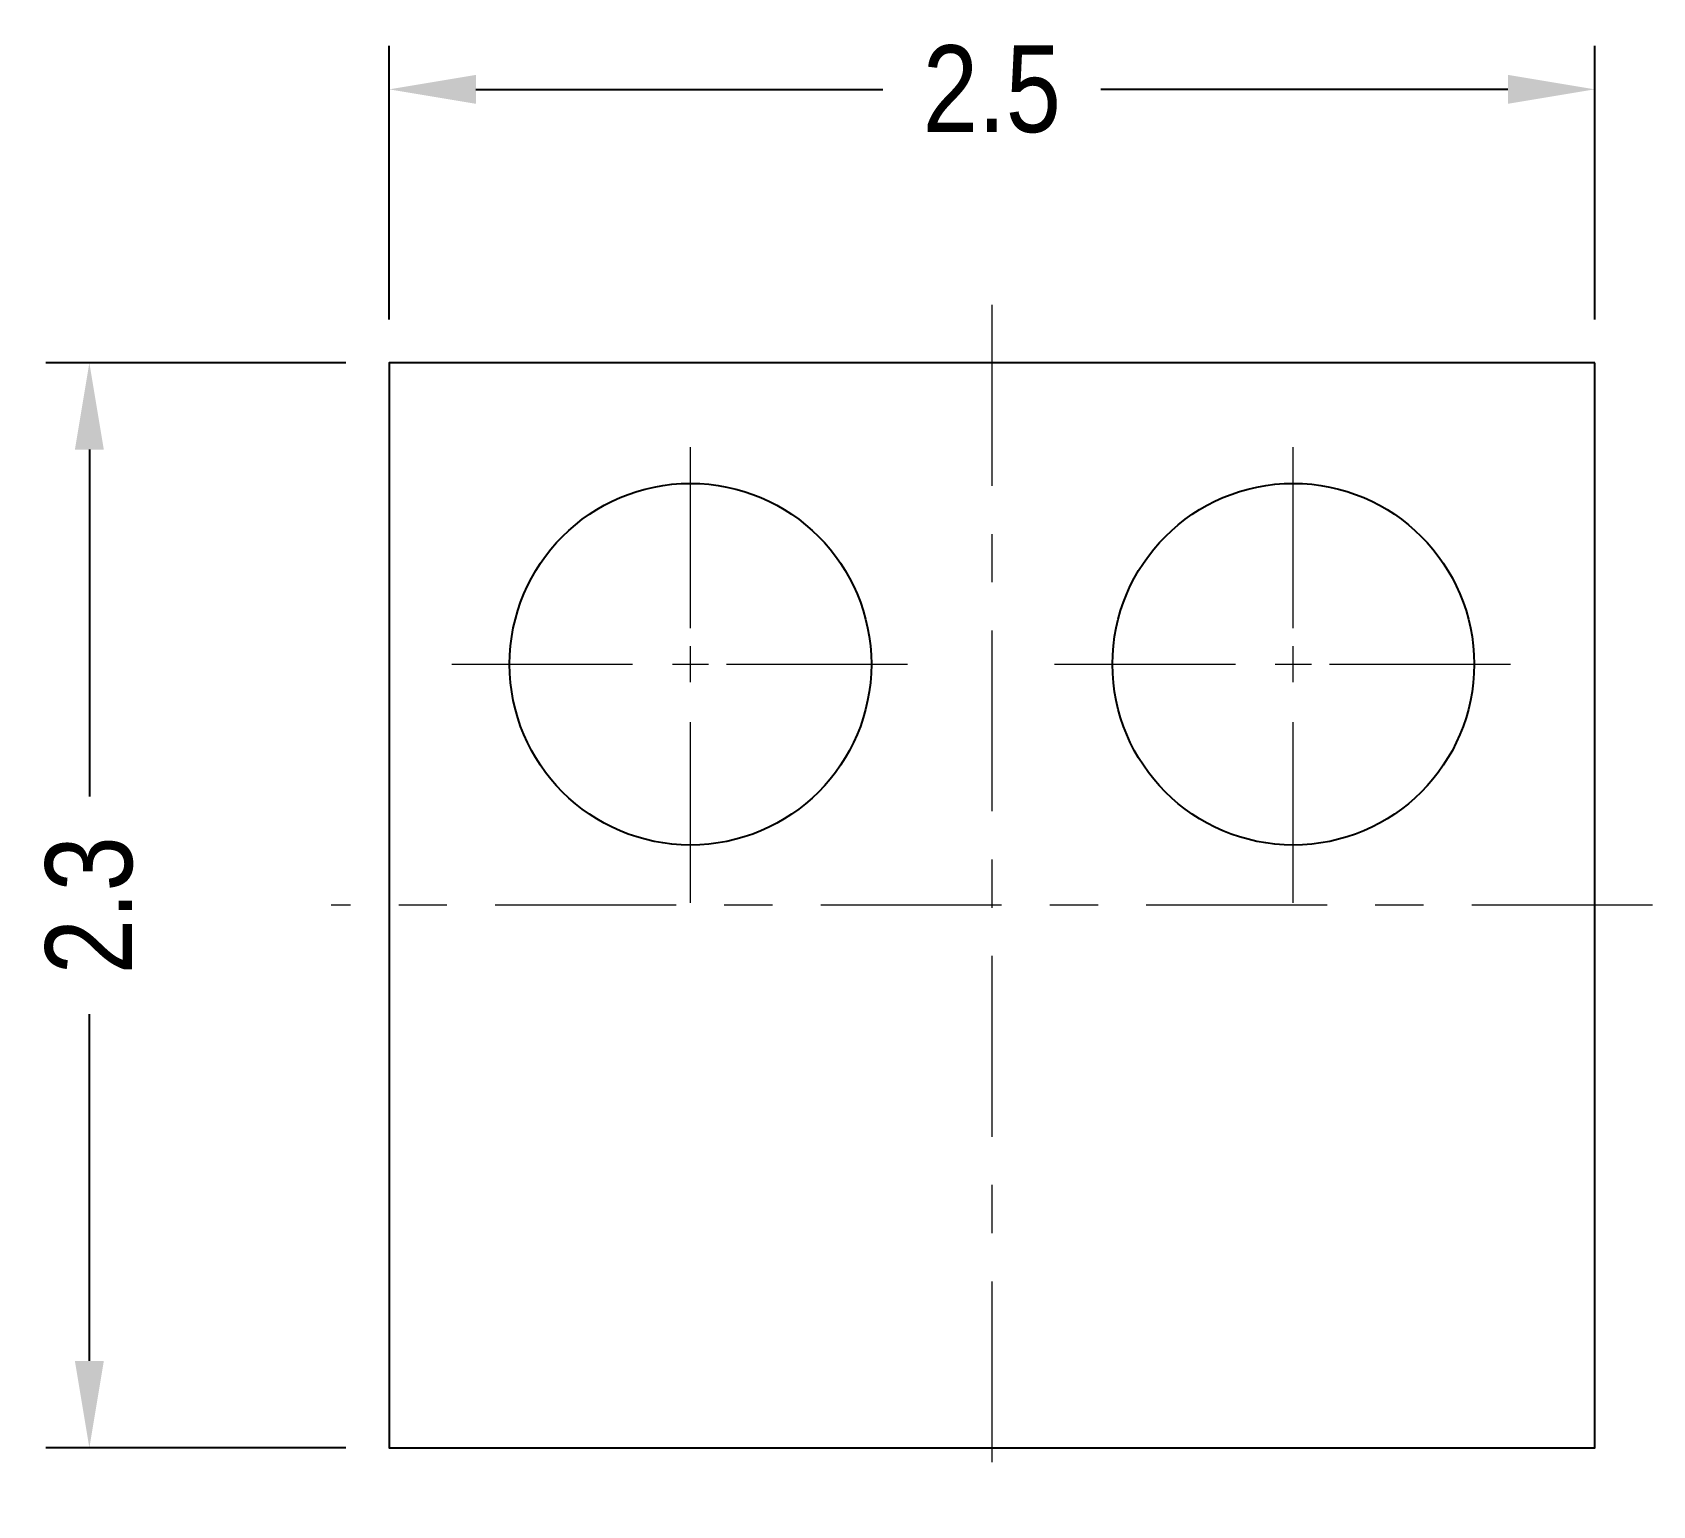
# Model space of a CAD drawing. Header units: inches. Extents: x 18.96 to 22.32, y 11.9 to 14.95.
import ezdxf

# ---------------------------------------------------------------- set-up
doc = ezdxf.new("R2010")
doc.units = ezdxf.units.IN
doc.header["$LTSCALE"] = 0.5
doc.header["$MEASUREMENT"] = 0
doc.linetypes.add('CENTER2', pattern=[1.125, 0.75, -0.125, 0.125, -0.125])
doc.layers.get('Defpoints').update_dxf_attribs({"lineweight": 0})
for name, color, linetype, lineweight in [('1-Centerlines', 92, 'CENTER2', 18), ('1-Dimensions', 170, 'Continuous', 18), ('1-Objects', 7, 'Continuous', 25)]:
    doc.layers.add(name, color=color, linetype=linetype, lineweight=lineweight)
doc.styles.get("Standard").update_dxf_attribs({"font": 'ARIALN.TTF'})
doc.dimstyles.new('Standard-INLINE', dxfattribs={"dimtxt": 0.18, "dimasz": 0.18, "dimexe": 0.09, "dimexo": 0.09, "dimgap": 0.09, "dimtad": 0, "dimdec": 1, "dimzin": 0, "dimdsep": 46, "dimtxsty": 'Standard', "dimcen": 0.09, "dimadec": 0, "dimazin": 0, "dimtfac": 1, "dimtdec": 1, "dimtofl": 0, "dimtmove": 0, "dimatfit": 3, "dimfxl": 1, "dimtolj": 1, "dimtzin": 0, "dimarcsym": 0})

# ---------------------------------------------------------------- blocks, each defined once
blk = doc.blocks.new('*D31')
at = {"layer": '1-Dimensions', "color": 0, "lineweight": -2, "transparency": 16777216}
for p, q in [((19.696, 14.3558), (19.696, 14.923)), ((22.196, 14.3558), (22.196, 14.923)), ((19.876, 14.833), (20.7198, 14.833)), ((22.016, 14.833), (21.1722, 14.833))]:
    blk.add_line(p, q, dxfattribs=at)
at = {"layer": '1-Dimensions', "color": 0, "transparency": 16777216}
for points in [[(19.876, 14.863), (19.876, 14.803), (19.696, 14.833)], [(22.016, 14.863), (22.016, 14.803), (22.196, 14.833)]]:
    blk.add_solid(points, dxfattribs=at)
at = {"layer": 'Defpoints', "color": 0, "transparency": 16777216}
for p in [(19.696, 14.833), (19.696, 14.2658), (22.196, 14.2658)]:
    blk.add_point(p, dxfattribs=at)
at = {"layer": '1-Dimensions', "color": 0, "transparency": 16777216, "insert": (20.946, 14.833), "char_height": 0.18, "attachment_point": 5}
blk.add_mtext('\\A1;2.5', dxfattribs=at)
blk = doc.blocks.new('*D32')
at = {"layer": '1-Dimensions', "color": 0, "lineweight": -2, "transparency": 16777216}
for p, q in [((19.606, 14.2658), (18.9845, 14.2658)), ((19.0745, 14.0858), (19.0745, 13.3664)), ((19.0745, 12.1958), (19.0745, 12.9152)), ((19.606, 12.0158), (18.9845, 12.0158))]:
    blk.add_line(p, q, dxfattribs=at)
at = {"layer": '1-Dimensions', "color": 0, "transparency": 16777216}
for points in [[(19.0445, 14.0858), (19.1045, 14.0858), (19.0745, 14.2658)], [(19.0445, 12.1958), (19.1045, 12.1958), (19.0745, 12.0158)]]:
    blk.add_solid(points, dxfattribs=at)
at = {"layer": 'Defpoints', "color": 0, "transparency": 16777216}
for p in [(19.696, 14.2658), (19.0745, 12.0158), (19.696, 12.0158)]:
    blk.add_point(p, dxfattribs=at)
at = {"layer": '1-Dimensions', "color": 0, "transparency": 16777216, "insert": (19.0745, 13.1408), "char_height": 0.18, "attachment_point": 5, "rotation": 90}
blk.add_mtext('\\A1;2.3', dxfattribs=at)
blk = doc.blocks.new('*U34')
at = {"layer": '1-Centerlines', "color": 0, "linetype": 'CENTER2', "transparency": 16777216}
blk.add_line((0, 1.245), (0, -1.245), dxfattribs=at)
blk = doc.blocks.new('*U35')
at = {"layer": '1-Centerlines', "color": 0, "linetype": 'CENTER2', "transparency": 16777216}
blk.add_line((1.37, 0), (-1.37, 0), dxfattribs=at)
blk = doc.blocks.new('*U36')
at = {"layer": '1-Centerlines', "color": 0, "linetype": 'CENTER2', "transparency": 16777216}
blk.add_line((1.37, 0), (-1.37, 0), dxfattribs=at)
blk = doc.blocks.new('*U37')
at = {"layer": '1-Centerlines', "color": 0, "linetype": 'CENTER2', "transparency": 16777216}
blk.add_line((0, 1.245), (0, -1.245), dxfattribs=at)
blk = doc.blocks.new('*U38')
at = {"layer": '1-Centerlines', "color": 0, "linetype": 'CENTER2', "transparency": 16777216}
for p, q in [((0, 0.075), (0, 0.495)), ((-0.495, 0), (-0.075, 0)), ((0.075, 0), (0.495, 0)), ((0, -0.495), (0, -0.075))]:
    blk.add_line(p, q, dxfattribs=at)
at = {"layer": '1-Centerlines', "color": 0, "linetype": 'Continuous', "transparency": 16777216}
for p, q in [((0, -0.0375), (0, 0.0375)), ((-0.0375, 0), (0.0375, 0))]:
    blk.add_line(p, q, dxfattribs=at)
blk = doc.blocks.new('*U39')
at = {"layer": '1-Centerlines', "color": 0, "linetype": 'CENTER2', "transparency": 16777216}
for p, q in [((0, 0.075), (0, 0.495)), ((-0.495, 0), (-0.075, 0)), ((0.075, 0), (0.495, 0)), ((0, -0.495), (0, -0.075))]:
    blk.add_line(p, q, dxfattribs=at)
at = {"layer": '1-Centerlines', "color": 0, "linetype": 'Continuous', "transparency": 16777216}
for p, q in [((0, -0.0375), (0, 0.0375)), ((-0.0375, 0), (0.0375, 0))]:
    blk.add_line(p, q, dxfattribs=at)

msp = doc.modelspace()

# ---------------------------------------------------------------- linework, layer by layer
at = {"layer": '1-Objects'}
msp.add_lwpolyline([(22.196, 14.2658), (19.696, 14.2658), (19.696, 12.0158), (22.196, 12.0158)], close=True, dxfattribs=at)
for centre in [(20.321, 13.6408), (21.571, 13.6408)]:
    msp.add_circle(centre, 0.375, dxfattribs=at)

# ---------------------------------------------------------------- block references
at = {"layer": '1-Centerlines', "linetype": 'CENTER2'}
for name, p in [('*U34', (20.946, 13.1408)), ('*U37', (20.946, 13.1408)), ('*U38', (20.321, 13.6408)), ('*U39', (21.571, 13.6408)), ('*U35', (20.946, 13.1408)), ('*U36', (20.946, 13.1408))]:
    msp.add_blockref(name, p, dxfattribs=at)

# ---------------------------------------------------------------- dimensions: what is measured, and where the dimension line sits
at = {"layer": '1-Dimensions'}
dim = msp.add_linear_dim(base=(19.696, 14.833), p1=(22.196, 14.2658), p2=(19.696, 14.2658), dimstyle='Standard-INLINE', dxfattribs=at)
dim.commit()
dim.dimension.update_dxf_attribs({"geometry": '*D31', "text_midpoint": (20.946, 14.833)})
dim = msp.add_linear_dim(base=(19.0745334075, 12.0158013934), p1=(19.6959902934, 14.2658013934), p2=(19.6959902934, 12.0158013934), angle=90, dimstyle='Standard-INLINE', dxfattribs=at)
dim.commit()
dim.dimension.update_dxf_attribs({"geometry": '*D32', "text_midpoint": (19.0745334075, 13.1408013934)})

doc.saveas('drawing.dxf')
